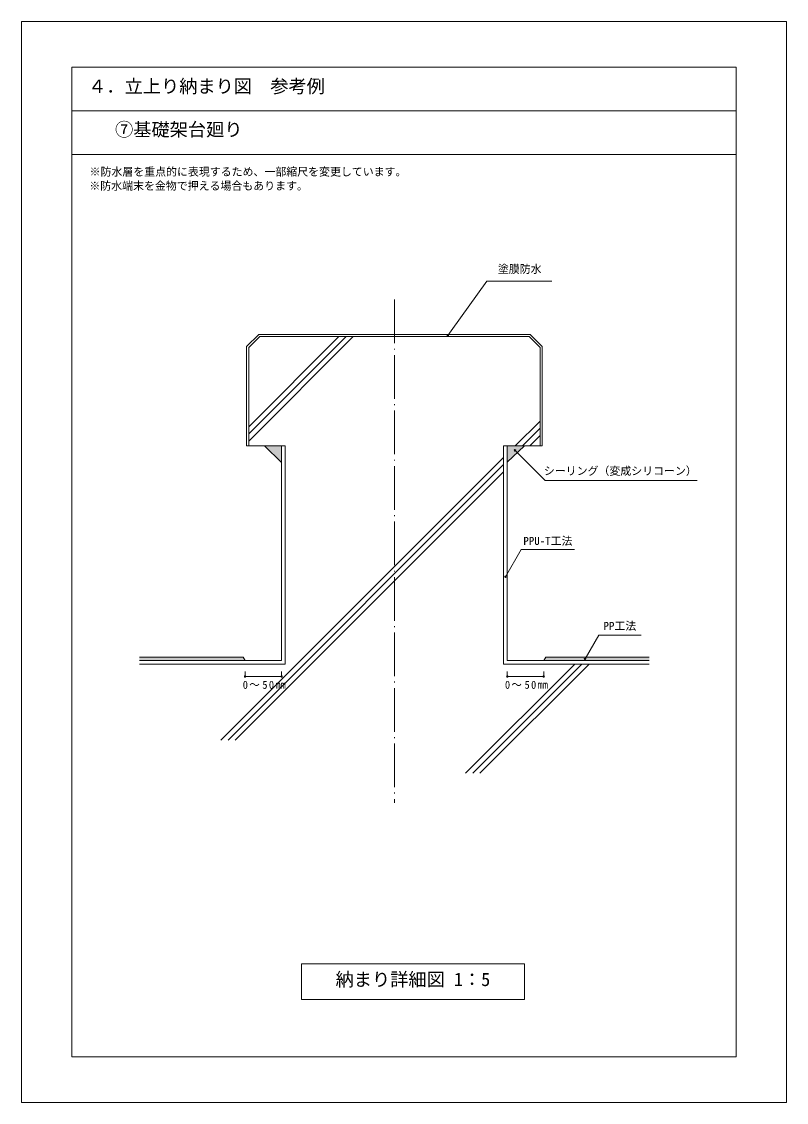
# Model space of a CAD drawing. Units: millimetres, scale not verified. Extents: x -496 to 554, y -799 to 686.
import ezdxf
from ezdxf.enums import TextEntityAlignment as Align

# ---------------------------------------------------------------- set-up
doc = ezdxf.new("R2010")
doc.units = ezdxf.units.MM
doc.header["$LTSCALE"] = 5
doc.header["$PDMODE"] = 32
doc.header["$PDSIZE"] = 2
doc.linetypes.add('LONG_DASHED_DOTTED', pattern=[15.25, 12, -1.5, 0.25, -1.5])
for name, color, linetype, lineweight in [('0-0_Defpoints', 2, 'Continuous', 18), ('0-2_シーリング(変成シリコン)グレー', 4, 'Continuous', 18), ('0-4_文字', 4, 'Continuous', 18), ('0-5_施工箇所', 4, 'Continuous', 18), ('0-6_枠', 6, 'Continuous', 18), ('0-7_躯体', 4, 'Continuous', 18), ('0-8_0', 4, 'Continuous', 18)]:
    doc.layers.add(name, color=color, linetype=linetype, lineweight=lineweight)
doc.styles.add('ＭＳ ゴシック', font='')
doc.styles.get('ＭＳ ゴシック').set_extended_font_data('MS Gothic')

msp = doc.modelspace()

# ---------------------------------------------------------------- linework, layer by layer
at = {"layer": '0-0_Defpoints'}
for p, q in [((-139.011, -192.087), (-139.011, 102.903)), ((170.984, -192.087), (170.984, 102.903)), ((-191.705, -187.421), (-334.011, -187.421)), ((-189.011, -192.087), (-334.011, -192.087)), ((-189.011, -192.087), (-191.705, -187.421)), ((-189.011, -192.087), (-139.011, -192.087)), ((220.984, -192.087), (170.984, -192.087)), ((220.984, -192.087), (223.678, -187.421)), ((220.984, -192.087), (238.069, -192.087)), ((220.984, -192.087), (270.984, -192.087)), ((220.984, -192.087), (365.984, -192.087)), ((268.854, -187.415), (223.678, -187.415)), ((268.854, -187.415), (365.984, -187.415)), ((-134.011, -197.087), (-334.011, -197.087)), ((185.983, -197.087), (165.984, -197.087)), ((165.984, -197.087), (365.984, -197.087))]:
    msp.add_line(p, q, dxfattribs=at)
at = {"layer": '0-0_Defpoints', "color": 7}
for p, q in [((-189.011, -192.087), (-239.011, -192.087)), ((220.984, -192.087), (270.984, -192.087))]:
    msp.add_line(p, q, dxfattribs=at)
at = {"layer": '0-0_Defpoints', "color": 1}
for p, q in [((-134.011, -197.087), (-334.011, -197.087)), ((165.984, -197.087), (365.984, -197.087))]:
    msp.add_line(p, q, dxfattribs=at)
at = {"layer": '0-0_Defpoints', "color": 7}
msp.add_lwpolyline([(-495.847, -799.27), (554.153, -799.27), (554.153, 685.73), (-495.847, 685.73)], close=True, dxfattribs=at)
for points in [[(-334.011, -187.421), (-334.011, -192.087), (-191.705, -187.421), (-189.011, -192.087)], [(223.678, -187.421), (220.984, -192.087), (365.984, -187.415), (365.984, -192.087)]]:
    msp.add_solid(points, dxfattribs=at)
at = {"layer": '0-2_シーリング(変成シリコン)グレー'}
for p, q in [((-138.834, 79.886), (-162.461, 102.903)), ((194.434, 102.903), (170.984, 80.223))]:
    msp.add_line(p, q, dxfattribs=at)
at = {"layer": '0-4_文字'}
for p, q in [((155.433, 328.899), (232.339, 328.899)), ((181.477, 96.708), (222.811, 55.202))]:
    msp.add_line(p, q, dxfattribs=at)
for points in [[(93.976, 261.024), (142.933, 328.899), (155.433, 328.899)], [(222.811, 55.202), (235.311, 55.202), (431.852, 55.202)]]:
    msp.add_lwpolyline(points, dxfattribs=at)
msp.add_lwpolyline([(194.451, -608.698), (194.451, -657.924), (-111.574, -657.924), (-111.574, -608.698)], close=True, dxfattribs=at)
for p in [(89.331, 254.584), (181.477, 96.708), (168.464, -77.131), (277.74, -189.888)]:
    msp.add_point(p, dxfattribs=at)
at = {"layer": '0-4_文字', "color": 3}
for points in [[(-162.461, 102.903), (-139.011, 80.059), (-139.011, 102.903)], [(170.984, 102.903), (194.434, 102.903), (170.984, 80.223)]]:
    msp.add_solid(points, dxfattribs=at)
at = {"layer": '0-5_施工箇所'}
for p, q in [((-187.016, 239.156), (-170.259, 255.913)), ((-184.016, 237.913), (-169.016, 252.913)), ((15.984, 255.913), (-170.259, 255.913)), ((15.984, 252.913), (-169.016, 252.913)), ((15.984, 255.913), (202.226, 255.913)), ((15.984, 252.913), (200.983, 252.913)), ((200.983, 252.913), (215.983, 237.913)), ((202.226, 255.913), (218.983, 239.156)), ((-187.016, 239.156), (-187.013, 102.903)), ((-184.016, 237.913), (-184.013, 102.903)), ((215.983, 237.913), (215.986, 102.903)), ((218.983, 239.156), (218.986, 102.903)), ((-184.013, 102.903), (-187.013, 102.903)), ((-134.014, 102.903), (-134.011, -197.087)), ((165.986, 102.903), (165.984, -197.087)), ((175.986, 102.903), (165.986, 102.903)), ((215.986, 102.903), (218.986, 102.903))]:
    msp.add_line(p, q, dxfattribs=at)
at = {"layer": '0-6_枠'}
for p, q in [((-427.097, 623.23), (-427.097, -736.77)), ((485.403, 623.23), (-427.097, 623.23)), ((485.403, 623.23), (485.403, -736.77)), ((485.403, 563.23), (-427.097, 563.23)), ((485.403, 503.23), (-427.097, 503.23)), ((485.403, -736.77), (-427.097, -736.77))]:
    msp.add_line(p, q, dxfattribs=at)
at = {"layer": '0-7_躯体', "linetype": 'LONG_DASHED_DOTTED'}
msp.add_line((15.984, 303.816), (15.984, -387.491), dxfattribs=at)
at = {"layer": '0-7_躯体'}
for p, q in [((-184.014, 129.149), (-60.25, 252.913)), ((-184.014, 119.25), (-50.351, 252.913)), ((-40.451, 252.913), (-184.014, 109.351)), ((181.981, 102.903), (215.985, 136.907)), ((191.881, 102.903), (215.985, 127.007)), ((215.986, 117.108), (201.78, 102.903)), ((-134.014, 102.903), (-184.013, 102.903)), ((165.986, 102.903), (215.986, 102.903)), ((-222.364, -301.443), (165.986, 86.908)), ((-212.465, -301.443), (165.986, 77.008)), ((165.986, 67.109), (-202.566, -301.443)), ((168.464, -77.131), (190.147, -39.576)), ((190.147, -39.576), (263.337, -39.576)), ((277.74, -189.888), (296.614, -157.196)), ((296.614, -157.196), (354.778, -157.196)), ((-189.011, -214.109), (-189.011, -207.433)), ((-139.011, -214.109), (-139.011, -207.433)), ((113.562, -347.087), (263.561, -197.087)), ((123.461, -347.087), (273.461, -197.087)), ((283.36, -197.087), (133.36, -347.087)), ((170.984, -214.109), (170.984, -207.433)), ((220.984, -214.109), (220.984, -207.433)), ((-189.011, -214.109), (-139.011, -214.109)), ((170.984, -214.109), (220.984, -214.109))]:
    msp.add_line(p, q, dxfattribs=at)
for p in [(-189.011, -214.109), (-139.011, -214.109), (170.984, -214.109), (220.984, -214.109)]:
    msp.add_point(p, dxfattribs=at)
at = {"layer": '0-8_0'}
msp.add_line((89.331, 254.584), (93.976, 261.024), dxfattribs=at)

# ---------------------------------------------------------------- texts
at = {"layer": '0-4_文字', "color": 7, "style": 'ＭＳ ゴシック'}
for s, height, p in [('４．立上り納まり図\u3000参考例', 18.33, (-404.534, 582.3)), ('⑦基礎架台廻り\u3000', 18.33, (-367.59, 522.846)), ('塗膜防水', 11, (158.043, 336.979)), ('シーリング（変成シリコーン）', 11, (221.129, 59.52)), ('PPU-T工法', 11, (193.055, -36.632)), ('PP工法', 11, (303.055, -153.435)), ('納まり詳細図 1：5', 18.33, (-64.851, -644.958))]:
    msp.add_text(s, height=height, dxfattribs=at).set_placement(p, align=Align.BOTTOM_LEFT)
at = {"layer": '0-4_文字', "style": 'ＭＳ ゴシック'}
for s, p in [('※防水層を重点的に表現するため、一部縮尺を変更しています。', (-402.564, 470.646)), ('※防水端末を金物で押える場合もあります。', (-402.885, 451.231))]:
    msp.add_text(s, height=11, dxfattribs=at).set_placement(p, align=Align.BOTTOM_LEFT)
at = {"layer": '0-7_躯体', "color": 7, "char_height": 11, "attachment_point": 7, "style": 'ＭＳ ゴシック'}
for insert in [(-192.239, -231.172), (167.756, -231.172)]:
    msp.add_mtext('\\T1.26;\\W0.95;0～50㎜', dxfattribs=dict(at, insert=insert))

doc.saveas('drawing.dxf')
